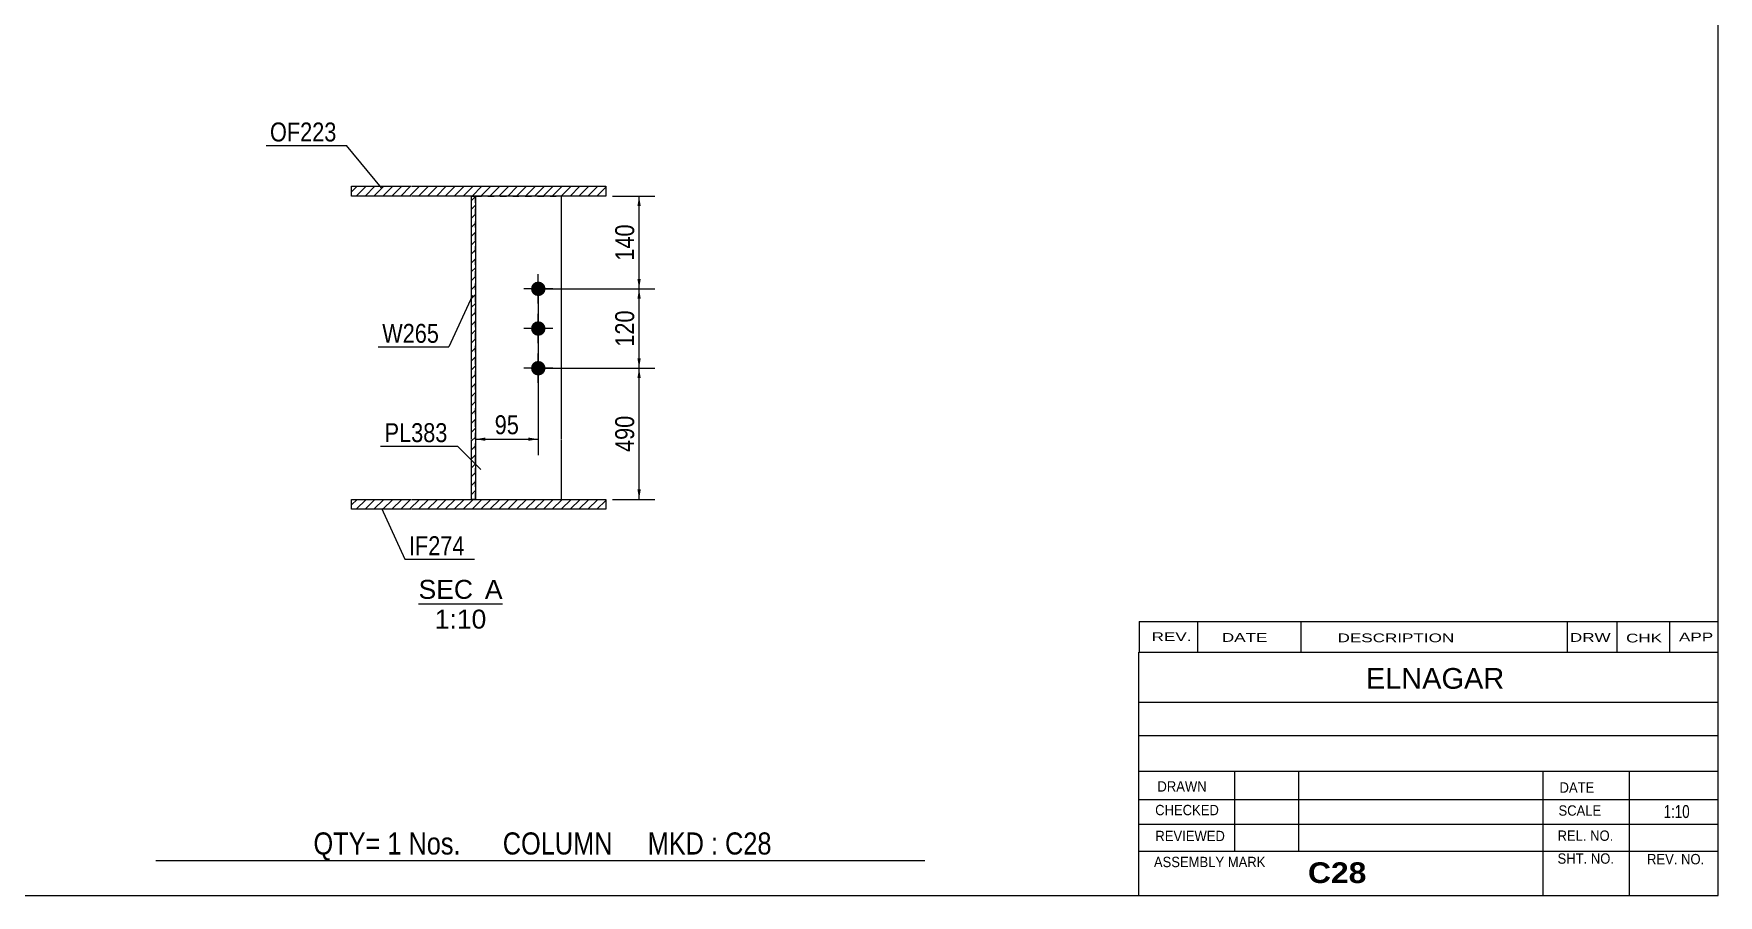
# Model space of a CAD drawing. Header units: millimetres. Extents: x -317 to 96, y -149 to 138.
# Drawn here: x -158.6 to 96, y -149.2 to -19 of the extents above; entities that cross this region are included whole.
import ezdxf

# ---------------------------------------------------------------- set-up
doc = ezdxf.new("R2010")
doc.units = ezdxf.units.MM
doc.linetypes.add('DXK_LINE_DOT1', pattern=[1.8814, 0.9407, -0.9407])
doc.styles.add('Arial', font='ARIAL.TTF', dxfattribs={"height": 0.2})
doc.styles.add('Arial Bold', font='ARIALBD.TTF', dxfattribs={"height": 0.2})
doc.styles.add('Arial Narrow', font='ARIALN.TTF', dxfattribs={"height": 0.2})

# ---------------------------------------------------------------- blocks, each defined once
blk = doc.blocks.new('Unknown-623345086-1210')
at = {"color": 5, "linetype": 'Continuous'}
for p, q in [((95.99, -149.25), (95.99, 137.75)), ((-314.01, -149.25), (95.99, -149.25))]:
    blk.add_line(p, q, dxfattribs=at)
blk = doc.blocks.new('Unknown-623345086-12 - 4997')
at = {"color": 1, "linetype": 'Continuous'}
blk.add_line((-100.43, -105.18), (-87.75, -105.18), dxfattribs=at)
at = {"color": 0, "linetype": 'Continuous'}
for points in [[(-92.21, -104.43), (-92.21, -101.43), (-100.43, -101.43), (-100.43, -104.43)], [(-87.75, -104.43), (-87.75, -101.43), (-90.41, -101.43), (-90.41, -104.43)], [(-90.2, -108.93), (-90.2, -105.93), (-97.98, -105.93), (-97.98, -108.93)]]:
    blk.add_wipeout(points, dxfattribs=at)
at = {"color": 136, "linetype": 'Continuous', "style": 'Arial'}
for s, height, p in [('SEC', 2.865, (-100.43, -104.43)), ('A', 2.87, (-90.41, -104.43)), ('1:10', 2.865, (-97.98, -108.93))]:
    blk.add_text(s, height=height, dxfattribs=at).set_placement(p)
blk = doc.blocks.new('Bolt-623345086-5045 - 4997')
at = {"linetype": 'Continuous'}
for points in [[(-82.34, -58.67, -1), (-82.34, -56.47, -1)], [(-82.34, -64.67, -1), (-82.34, -62.47, -1)], [(-82.34, -70.67, -1), (-82.34, -68.47, -1)]]:
    blk.add_hatch(color=3, dxfattribs=at).paths.add_polyline_path(points)
at = {"color": 3, "linetype": 'Continuous'}
for p, q in [((-82.34, -59.77), (-82.34, -55.37)), ((-80.14, -57.57), (-84.54, -57.57)), ((-80.14, -63.57), (-84.54, -63.57)), ((-82.34, -65.77), (-82.34, -61.37)), ((-82.34, -71.77), (-82.34, -67.37)), ((-80.14, -69.57), (-84.54, -69.57))]:
    blk.add_line(p, q, dxfattribs=at)
blk = doc.blocks.new('Part-623345086-5003 - 4997')
at = {"linetype": 'Continuous'}
h = blk.add_hatch(dxfattribs=at)
h.set_pattern_fill('', scale=0.3, style=0, pattern_type=0)
h.set_pattern_definition([(45, (-72.1445, -43.5699), (-0.67352, 0.67352), [])])
h.paths.add_polyline_path([(-110.54, -43.57), (-72.14, -43.57), (-72.14, -42.07), (-110.54, -42.07)])
at = {"color": 2, "linetype": 'Continuous'}
for p, q in [((-110.54, -43.57), (-110.54, -42.07)), ((-110.54, -42.07), (-101.54, -42.07)), ((-101.44, -42.07), (-72.14, -42.07)), ((-72.14, -42.07), (-72.14, -43.57)), ((-101.54, -43.57), (-110.54, -43.57)), ((-72.14, -43.57), (-101.44, -43.57))]:
    blk.add_line(p, q, dxfattribs=at)
blk = doc.blocks.new('Part-623345086-5006 - 4997')
at = {"linetype": 'Continuous'}
h = blk.add_hatch(dxfattribs=at)
h.set_pattern_fill('', scale=0.3, style=0, pattern_type=0)
h.set_pattern_definition([(45, (-91.8445, -89.402), (-0.67352, 0.67352), [])])
h.paths.add_polyline_path([(-92.44, -89.4), (-91.84, -89.4), (-91.84, -43.57), (-92.44, -43.57)])
at = {"color": 2, "linetype": 'Continuous'}
for p, q in [((-92.44, -80.3), (-92.44, -43.57)), ((-92.44, -43.57), (-91.84, -43.57)), ((-91.84, -43.57), (-91.84, -80.3)), ((-92.44, -89.4), (-92.44, -80.4)), ((-91.84, -80.4), (-91.84, -89.4)), ((-91.84, -89.4), (-92.44, -89.4))]:
    blk.add_line(p, q, dxfattribs=at)
blk = doc.blocks.new('Part-623345086-5007 - 4997')
at = {"linetype": 'Continuous'}
h = blk.add_hatch(dxfattribs=at)
h.set_pattern_fill('', scale=0.3, style=0, pattern_type=0)
h.set_pattern_definition([(45, (-72.1445, -90.902), (-0.67352, 0.67352), [])])
h.paths.add_polyline_path([(-110.54, -90.9), (-72.14, -90.9), (-72.14, -89.4), (-110.54, -89.4)])
at = {"color": 2, "linetype": 'Continuous'}
for p, q in [((-110.54, -90.9), (-110.54, -89.4)), ((-110.54, -89.4), (-101.54, -89.4)), ((-101.54, -90.9), (-110.54, -90.9)), ((-101.44, -89.4), (-72.14, -89.4)), ((-72.14, -90.9), (-101.44, -90.9)), ((-72.14, -89.4), (-72.14, -90.9))]:
    blk.add_line(p, q, dxfattribs=at)
blk = doc.blocks.new('Part-623345086-5020 - 4997')
at = {"color": 7, "linetype": 'DXK_LINE_DOT1'}
for p, q in [((-91.84, -80.3), (-91.84, -43.57)), ((-91.84, -43.57), (-78.84, -43.57)), ((-91.84, -89.4), (-91.84, -80.4)), ((-91.84, -89.4), (-78.84, -89.4))]:
    blk.add_line(p, q, dxfattribs=at)
at = {"color": 2, "linetype": 'Continuous'}
for p, q in [((-78.84, -80.3), (-78.84, -43.57)), ((-78.84, -89.4), (-78.84, -80.4))]:
    blk.add_line(p, q, dxfattribs=at)
blk = doc.blocks.new('StraightDimension-623345086-6976 - 4997')
at = {"linetype": 'Continuous'}
for points in [[(-90.34, -80.55), (-91.84, -80.3), (-90.34, -80.05)], [(-83.84, -80.05), (-82.34, -80.3), (-83.84, -80.55)]]:
    blk.add_hatch(color=7, dxfattribs=at).paths.add_polyline_path(points)
at = {"color": 7, "linetype": 'Continuous'}
for p, q in [((-82.34, -58.57), (-82.34, -82.7)), ((-91.84, -74.02), (-91.84, -82.7)), ((-91.84, -80.3), (-82.34, -80.3))]:
    blk.add_line(p, q, dxfattribs=at)
at = {"color": 0}
blk.add_wipeout([(-84.67, -80.15), (-84.67, -75.95), (-89.52, -75.95), (-89.52, -80.15)], dxfattribs=at)
at = {"color": 3, "style": 'Arial Narrow'}
blk.add_text('95', height=2.863, dxfattribs=at).set_placement((-88.92, -79.55))
blk = doc.blocks.new('StraightDimension-623345086-6984 - 4997')
at = {"linetype": 'Continuous'}
for points in [[(-67.35, -45.07), (-67.1, -43.57), (-66.85, -45.07)], [(-66.85, -56.07), (-67.1, -57.57), (-67.35, -56.07)]]:
    blk.add_hatch(color=7, dxfattribs=at).paths.add_polyline_path(points)
at = {"color": 7, "linetype": 'Continuous'}
for p, q in [((-71.14, -43.57), (-64.7, -43.57)), ((-67.1, -57.57), (-67.1, -43.57)), ((-81.34, -57.57), (-64.7, -57.57))]:
    blk.add_line(p, q, dxfattribs=at)
at = {"color": 0}
blk.add_wipeout([(-67.25, -47.23), (-71.45, -47.23), (-71.45, -53.91), (-67.25, -53.91)], dxfattribs=at)
at = {"color": 3, "style": 'Arial Narrow'}
blk.add_text('140', height=2.863, rotation=90.0002, dxfattribs=at).set_placement((-67.85, -53.31))
blk = doc.blocks.new('StraightDimension-623345086-6985 - 4997')
at = {"linetype": 'Continuous'}
for points in [[(-67.35, -59.07), (-67.1, -57.57), (-66.85, -59.07)], [(-66.85, -68.07), (-67.1, -69.57), (-67.35, -68.07)]]:
    blk.add_hatch(color=7, dxfattribs=at).paths.add_polyline_path(points)
at = {"color": 7, "linetype": 'Continuous'}
for p, q in [((-81.34, -57.57), (-64.7, -57.57)), ((-67.1, -69.57), (-67.1, -57.57)), ((-81.34, -69.57), (-64.7, -69.57))]:
    blk.add_line(p, q, dxfattribs=at)
at = {"color": 0}
blk.add_wipeout([(-67.25, -60.23), (-71.45, -60.23), (-71.45, -66.91), (-67.25, -66.91)], dxfattribs=at)
at = {"color": 3, "style": 'Arial Narrow'}
blk.add_text('120', height=2.863, rotation=90.0002, dxfattribs=at).set_placement((-67.85, -66.31))
blk = doc.blocks.new('StraightDimension-623345086-6986 - 4997')
at = {"linetype": 'Continuous'}
for points in [[(-67.35, -71.07), (-67.1, -69.57), (-66.85, -71.07)], [(-66.85, -87.9), (-67.1, -89.4), (-67.35, -87.9)]]:
    blk.add_hatch(color=7, dxfattribs=at).paths.add_polyline_path(points)
at = {"color": 7, "linetype": 'Continuous'}
for p, q in [((-81.34, -69.57), (-64.7, -69.57)), ((-67.1, -89.4), (-67.1, -69.57)), ((-71.14, -89.4), (-64.7, -89.4))]:
    blk.add_line(p, q, dxfattribs=at)
at = {"color": 0}
blk.add_wipeout([(-67.25, -76.14), (-71.45, -76.14), (-71.45, -82.83), (-67.25, -82.83)], dxfattribs=at)
at = {"color": 3, "style": 'Arial Narrow'}
blk.add_text('490', height=2.863, rotation=90.0002, dxfattribs=at).set_placement((-67.85, -82.23))
blk = doc.blocks.new('CBS_CALLOFF-623345086-7412')
at = {"color": 7, "linetype": 'Continuous'}
blk.add_line((-140.13, -143.98), (-23.9, -144), dxfattribs=at)
at = {"color": 3, "linetype": 'Continuous', "style": 'Arial Narrow'}
blk.add_text('QTY= 1 Nos.      COLUMN     MKD : C28', height=3.3405, dxfattribs=at).set_placement((-116.31, -143.08))
blk = doc.blocks.new('CBS_NAME_BLOG-623345086-7413')
at = {"color": 7, "linetype": 'Continuous'}
for p, q in [((8.4, -112.49), (95.92, -112.49)), ((8.4, -149.2), (8.4, -112.5)), ((8.4, -120.03), (95.92, -120.03)), ((8.47, -125.09), (95.99, -125.09)), ((8.4, -130.46), (95.92, -130.46)), ((22.93, -142.56), (22.93, -130.46)), ((32.61, -142.54), (32.61, -130.47)), ((69.53, -149.2), (69.53, -130.47)), ((82.58, -149.2), (82.58, -130.46)), ((8.41, -134.76), (95.99, -134.74)), ((8.4, -138.5), (95.92, -138.5)), ((8.4, -142.55), (95.92, -142.55)), ((8.4, -149.25), (95.99, -149.25))]:
    blk.add_line(p, q, dxfattribs=at)
at = {"color": 3, "linetype": 'Continuous', "style": 'Arial'}
blk.add_text('ELNAGAR', height=3.133, dxfattribs=at).set_placement((42.73, -118.02))
at = {"color": 3, "linetype": 'Continuous'}
for s, height, style, width, p in [('DRAWN', 1.566, 'Arial', 0.9, (11.23, -133.57)), ('DATE', 1.566, 'Arial', 0.9, (72, -133.73)), ('CHECKED', 1.566, 'Arial', 0.9, (10.89, -137.14)), ('SCALE', 1.566, 'Arial', 0.9, (71.84, -137.21)), ('1:10', 1.957, 'Arial Narrow', 0.9, (87.73, -137.56)), ('REVIEWED', 1.566, 'Arial', 0.9, (10.92, -141.06)), ('REL. NO.', 1.566, 'Arial', 0.9, (71.7, -141.01)), ('ASSEMBLY MARK', 1.5663, 'Arial', 0.9, (10.7, -144.99)), ('C28', 3.131, 'Arial Bold', 1.1, (33.98, -147.39)), ('SHT. NO.', 1.566, 'Arial', 0.9, (71.7, -144.47)), ('REV. NO.', 1.566, 'Arial', 0.9, (85.22, -144.56))]:
    blk.add_text(s, height=height, dxfattribs=dict(at, style=style, width=width)).set_placement(p)
blk = doc.blocks.new('CBS_REVISION-623345086-7414')
at = {"color": 7, "linetype": 'Continuous'}
for p, q in [((8.49, -107.86), (8.49, -112.49)), ((8.49, -107.87), (95.99, -107.87)), ((17.28, -107.87), (17.28, -112.49)), ((32.88, -107.86), (32.88, -112.43)), ((73.13, -107.87), (73.13, -112.49)), ((80.67, -107.86), (80.67, -112.49)), ((88.62, -107.87), (88.62, -112.49)), ((8.49, -112.49), (95.98, -112.49))]:
    blk.add_line(p, q, dxfattribs=at)
at = {"color": 7, "style": 'Arial Narrow', "width": 1.7}
for s, height, p in [('REV.', 1.326, (10.35, -110.82)), ('DATE', 1.326, (20.97, -110.93)), ('DESCRIPTION', 1.3257, (38.45, -110.99)), ('DRW', 1.326, (73.56, -110.93)), ('CHK', 1.326, (82.05, -111.02)), ('APP', 1.326, (90.05, -110.86))]:
    blk.add_text(s, height=height, dxfattribs=at).set_placement(p)
blk = doc.blocks.new('Mark-623345086-5134 - 4997')
at = {"color": 7, "linetype": 'Continuous'}
blk.add_line((-91.02, -84.88), (-94.56, -81.34), dxfattribs=at)
at = {"color": 0}
blk.add_wipeout([(-96.06, -80.74), (-96.06, -77.74), (-105.56, -77.74), (-105.56, -80.74)], dxfattribs=at)
blk.add_wipeout([(-96.06, -80.74), (-96.06, -77.74), (-105.56, -77.74), (-105.56, -80.74)], dxfattribs=at)
at = {"color": 7, "linetype": 'Continuous'}
blk.add_line((-106.16, -81.34), (-94.56, -81.34), dxfattribs=at)
at = {"color": 3, "style": 'Arial Narrow'}
blk.add_text('PL383', height=2.863, dxfattribs=at).set_placement((-105.56, -80.74))
blk = doc.blocks.new('Mark-623345086-5158 - 4997')
at = {"color": 0}
blk.add_wipeout([(-93.48, -97.83), (-93.48, -94.83), (-101.88, -94.83), (-101.88, -97.83)], dxfattribs=at)
blk.add_wipeout([(-93.48, -97.83), (-93.48, -94.83), (-101.88, -94.83), (-101.88, -97.83)], dxfattribs=at)
at = {"color": 7, "linetype": 'Continuous'}
for p, q in [((-106.02, -90.7), (-102.48, -98.43)), ((-102.48, -98.43), (-91.98, -98.43))]:
    blk.add_line(p, q, dxfattribs=at)
at = {"color": 3, "style": 'Arial Narrow'}
blk.add_text('IF274', height=2.863, dxfattribs=at).set_placement((-101.88, -97.83))
blk = doc.blocks.new('Mark-623345086-5155 - 4997')
at = {"color": 7, "linetype": 'Continuous'}
blk.add_line((-92.3, -58.6), (-95.83, -66.33), dxfattribs=at)
at = {"color": 0}
blk.add_wipeout([(-97.33, -65.73), (-97.33, -62.73), (-105.92, -62.73), (-105.92, -65.73)], dxfattribs=at)
blk.add_wipeout([(-97.33, -65.73), (-97.33, -62.73), (-105.92, -62.73), (-105.92, -65.73)], dxfattribs=at)
at = {"color": 7, "linetype": 'Continuous'}
blk.add_line((-106.52, -66.33), (-95.83, -66.33), dxfattribs=at)
at = {"color": 3, "style": 'Arial Narrow'}
blk.add_text('W265', height=2.863, dxfattribs=at).set_placement((-105.92, -65.73))
blk = doc.blocks.new('Mark-623345086-5163 - 4997')
at = {"color": 7, "linetype": 'Continuous'}
blk.add_line((-106.02, -42.28), (-111.33, -35.89), dxfattribs=at)
at = {"color": 0}
blk.add_wipeout([(-112.83, -35.29), (-112.83, -32.29), (-122.88, -32.29), (-122.88, -35.29)], dxfattribs=at)
blk.add_wipeout([(-112.83, -35.29), (-112.83, -32.29), (-122.88, -32.29), (-122.88, -35.29)], dxfattribs=at)
at = {"color": 7, "linetype": 'Continuous'}
blk.add_line((-123.48, -35.89), (-111.33, -35.89), dxfattribs=at)
at = {"color": 3, "style": 'Arial Narrow'}
blk.add_text('OF223', height=2.863, dxfattribs=at).set_placement((-122.88, -35.29))

msp = doc.modelspace()

# ---------------------------------------------------------------- block references
for name in ['Unknown-623345086-1210', 'Part-623345086-5003 - 4997', 'Part-623345086-5006 - 4997', 'Part-623345086-5020 - 4997', 'Bolt-623345086-5045 - 4997', 'Part-623345086-5007 - 4997', 'CBS_REVISION-623345086-7414', 'CBS_NAME_BLOG-623345086-7413', 'CBS_CALLOFF-623345086-7412']:
    msp.add_blockref(name, (0, 0))

# ---------------------------------------------------------------- next in the draw order: block references
for name in ['Mark-623345086-5163 - 4997', 'StraightDimension-623345086-6976 - 4997', 'Mark-623345086-5158 - 4997', 'Unknown-623345086-12 - 4997']:
    msp.add_blockref(name, (0, 0))

# ---------------------------------------------------------------- next in the draw order: block references
for name in ['StraightDimension-623345086-6984 - 4997', 'Mark-623345086-5155 - 4997', 'Mark-623345086-5134 - 4997']:
    msp.add_blockref(name, (0, 0))

# ---------------------------------------------------------------- next in the draw order: block references
msp.add_blockref('StraightDimension-623345086-6985 - 4997', (0, 0))

# ---------------------------------------------------------------- next in the draw order: block references
msp.add_blockref('StraightDimension-623345086-6986 - 4997', (0, 0))

doc.saveas('drawing.dxf')
